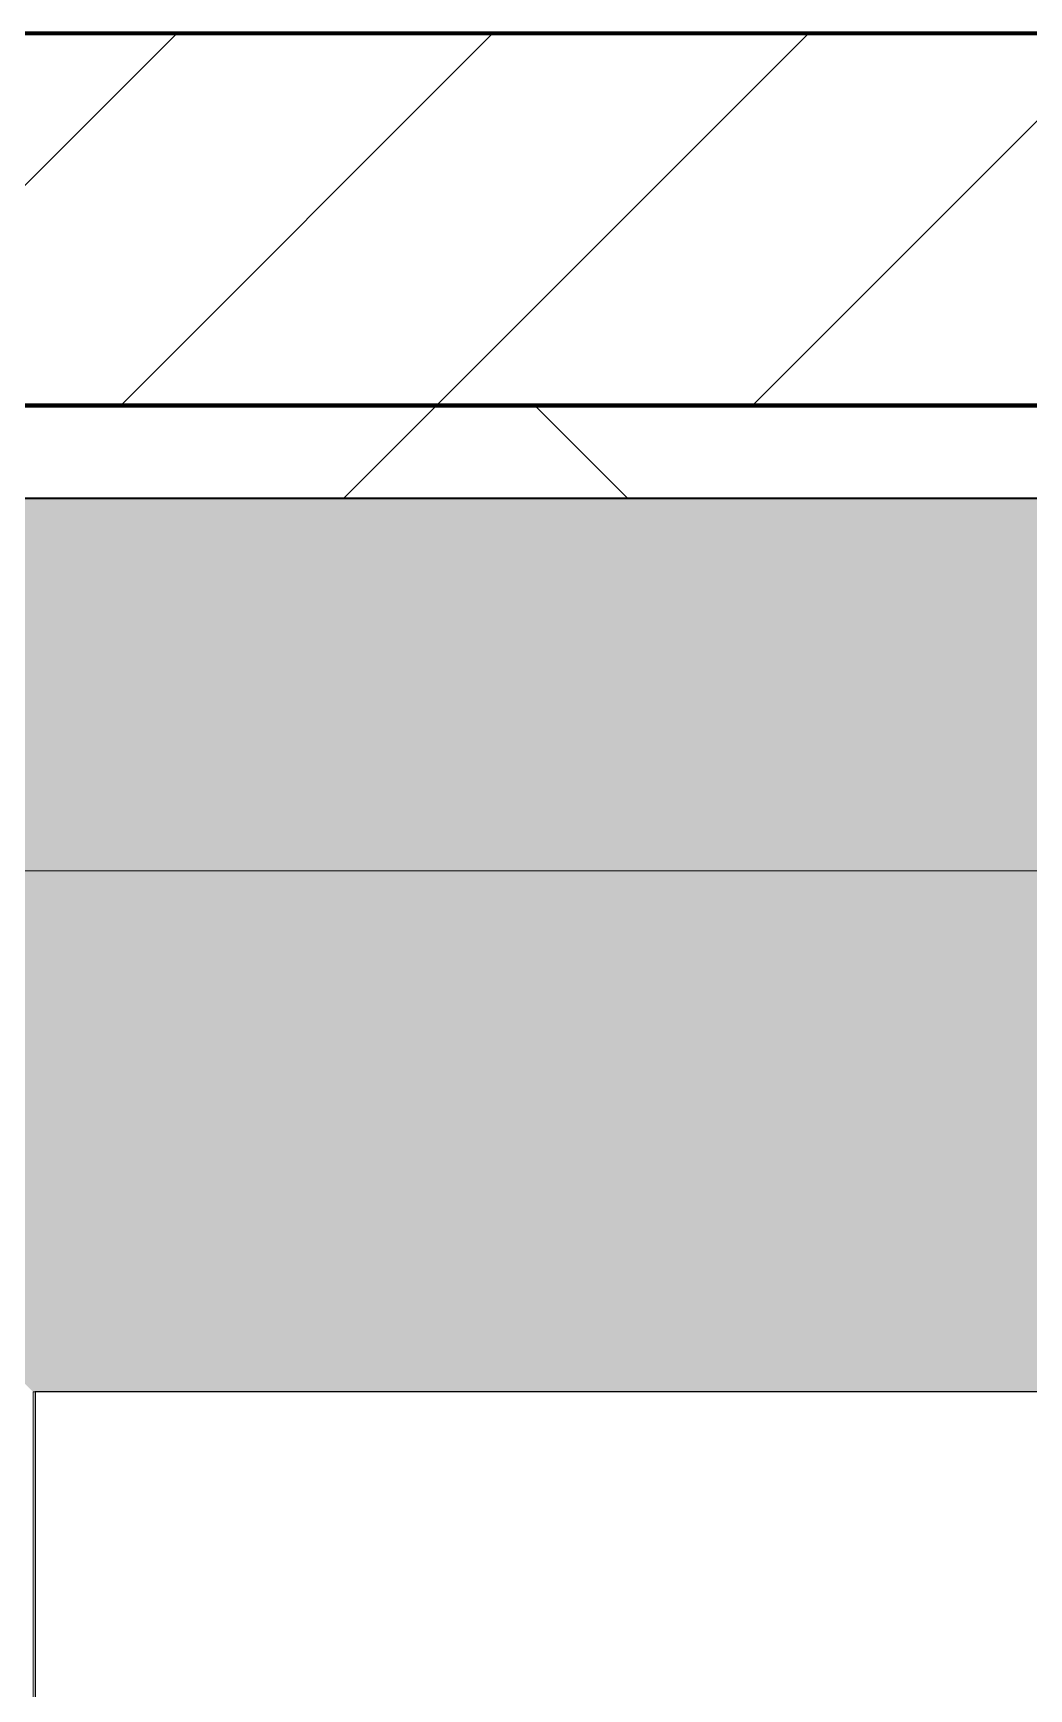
# Model space of a CAD drawing. Header units: millimetres. Extents: x -794334 to -714814, y -17806 to 22403.
# Drawn here: x -765827 to -765292, y 9255 to 10144 of the extents above; entities that cross this region are included whole.
import ezdxf
from ezdxf.xclip import XClip

# ---------------------------------------------------------------- set-up
doc = ezdxf.new("R2010")
doc.units = ezdxf.units.MM
doc.header["$XCLIPFRAME"] = 0
for name, color, linetype, lineweight in [('A-GENM', 1, 'Continuous', 9), ('A-GLAZ-CURT', 2, 'Continuous', 9), ('A-WALL', 5, 'Continuous', 35), ('A-WALL-FNSH', 2, 'Continuous', 35), ('A-WALL-PATT', 1, 'Continuous', 35)]:
    doc.layers.add(name, color=color, linetype=linetype, lineweight=lineweight)
doc.layers.add('A11_ALU.SOLID SHEET', color=2, linetype='Continuous')

# ---------------------------------------------------------------- blocks, each defined once
blk = doc.blocks.new('PPLS-PP19_Custom Tile Pattern - Custom Tile Pattern-V91-4252-01 ENLARGED CONCOURSE LEVEL - REFLECTED CEILING PLAN - SHEET 3')
at = {"layer": 'A-GLAZ-CURT'}
for p, q in [((-300, 0), (300, 0)), ((300, 0), (-300, 0)), ((195.99, 0), (213.31, 0)), ((213.31, 0), (195.99, 0)), ((230.06, 0), (300, 0)), ((-300, -50), (300, -50)), ((300, -50), (-300, -50))]:
    blk.add_line(p, q, dxfattribs=at)
for points, knots in [([(300, 0), (286.53, 0), (254.22, 0), (207.11, 0), (177.41, 0), (159.34, 0), (158.33, 0), (158.3, 0)], [-285.253232, -285.253232, -285.253232, -285.253232, -244.693688, -187.987675, -143.776725, -129.632772, -123.352749, -123.352749, -123.352749, -123.352749]), ([(159.07, 0), (159.13, 0), (160.84, 0), (165.21, 0), (174.15, 0), (185.98, 0), (208.82, 0), (219.42, 0), (230.06, 0)], [-115.643202, -115.643202, -115.643202, -115.643202, -114.681583, -87.660824, -65.295536, -41.623857, -24.459831, 0, 0, 0, 0]), ([(247.1, 0), (246.76, 0), (245.04, 0), (238.34, 0), (226.56, 0), (221.1, 0), (200.27, 0), (182.99, 0), (174.27, 0), (169.67, 0), (168.99, 0)], [-9649.085549, -9649.085549, -9649.085549, -9649.085549, -9581.591397, -9406.094246, -9221.510254, -9016.44624, -8717.832359, -8253.978395, -8152.463617, -8069.855175, -8069.855175, -8069.855175, -8069.855175]), ([(215.22, 0), (214.62, 0), (210.55, 0), (203.98, 0), (187.54, 0), (175.3, 0), (169.49, 0)], [-203.825446, -203.825446, -203.825446, -203.825446, -198.527383, -184.406837, -162.427601, -142.916156, -142.916156, -142.916156, -142.916156]), ([(171.51, 0), (176.48, 0), (193.23, 0), (201.73, 0), (208.81, 0), (213.9, 0), (241.96, 0), (266.73, 0), (281.71, 0), (291.71, 0), (296.52, 0), (297.86, 0), (298.09, 0)], [-7971.819559, -7971.819559, -7971.819559, -7971.819559, -7784.112253, -7606.717214, -7289.299508, -7042.621073, -6582.165592, -6068.460911, -5766.029927, -5566.724884, -5280.360606, -5199.253518, -5199.253518, -5199.253518, -5199.253518]), ([(172.07, 0), (177.66, 0), (187.87, 0), (201.08, 0), (207.47, 0), (213.96, 0), (215.11, 0)], [-255.364076, -255.364076, -255.364076, -255.364076, -237.955587, -223.92608, -215.862851, -208.75215, -208.75215, -208.75215, -208.75215]), ([(300, 0), (288.22, 0), (262, 0), (230.43, 0), (219.94, 0), (219.02, 0)], [-12528.858583, -12528.858583, -12528.858583, -12528.858583, -11905.454923, -11162.864862, -10856.732305, -10856.732305, -10856.732305, -10856.732305]), ([(219.9, 0), (220.86, 0), (227.84, 0), (242.06, 0), (246.54, 0), (246.96, 0)], [-10670.940496, -10670.940496, -10670.940496, -10670.940496, -10511.382485, -9925.173265, -9834.877357, -9834.877357, -9834.877357, -9834.877357]), ([(284.76, 0), (284.76, 0), (284.98, 0), (285.68, 0), (286.08, 0)], [-4110.630118, -4110.630118, -4110.630118, -4110.630118, -4053.389046, -4011.010929, -4011.010929, -4011.010929, -4011.010929]), ([(286.76, 0), (287.1, 0), (288.76, 0), (293.59, 0), (297.76, 0), (300, 0)], [-3989.149277, -3989.149277, -3989.149277, -3989.149277, -3959.664717, -3862.421465, -3746.95702, -3746.95702, -3746.95702, -3746.95702]), ([(297.38, 0), (295.84, 0), (292.47, 0), (287.79, 0), (287.13, 0)], [-4803.172655, -4803.172655, -4803.172655, -4803.172655, -4358.271401, -4275.064837, -4275.064837, -4275.064837, -4275.064837])]:
    blk.add_open_spline(points, degree=3, knots=knots, dxfattribs=at)
blk.add_open_spline([(287.08, 0), (286.04, 0), (285.18, 0), (284.87, 0)], degree=3, dxfattribs=at)
blk = doc.blocks.new('PPLS-PP19_Custom Tile Pattern - Custom Tile Pattern-V92-4252-01 ENLARGED CONCOURSE LEVEL - REFLECTED CEILING PLAN - SHEET 3')
at = {"layer": 'A-GLAZ-CURT'}
for p, q in [((-300, 0), (300, 0)), ((300, 0), (-300, 0)), ((-293.07, 0), (-275.75, 0)), ((-275.75, 0), (-293.07, 0)), ((-222.32, 0), (-205, 0)), ((-205, 0), (-222.32, 0)), ((-300, -50), (300, -50)), ((300, -50), (-300, -50))]:
    blk.add_line(p, q, dxfattribs=at)
at = {"layer": 'A-GLAZ-CURT', "flags": 128}
for points in [[(-300, 0), (-291.56, 0), (-283.3, 0), (-275.2, 0), (-267.26, 0), (-259.45, 0), (-251.77, 0), (-244.2, 0), (-236.74, 0), (-229.36, 0), (-222.06, 0), (-214.83, 0), (-207.71, 0), (-200.76, 0), (-194.02, 0), (-187.54, 0), (-181.38, 0), (-175.58, 0), (-170.25, 0), (-165.64, 0), (-162.01, 0), (-159.53, 0), (-157.46, 0), (-154.52, 0), (-149.42, 0), (-141.84, 0), (-132.81, 0), (-126.08, 0)], [(-125.17, 0), (-128.55, 0), (-134.16, 0), (-140.03, 0), (-145.5, 0), (-150.63, 0), (-155.53, 0), (-160.27, 0), (-164.95, 0), (-169.65, 0), (-174.47, 0), (-179.49, 0), (-184.81, 0), (-190.44, 0), (-196.37, 0), (-202.58, 0), (-209.04, 0), (-215.73, 0), (-222.63, 0), (-229.72, 0), (-236.97, 0), (-244.39, 0), (-251.96, 0), (-259.67, 0), (-267.51, 0), (-275.48, 0), (-283.55, 0), (-291.73, 0), (-300, 0)]]:
    blk.add_lwpolyline(points, dxfattribs=at)
at = {"layer": 'A-GLAZ-CURT'}
for points, knots in [([(-300, 0), (-284.65, 0), (-236.57, 0), (-174.61, 0), (-130.09, 0), (-114.23, 0), (-109.33, 0)], [-5323.127839, -5323.127839, -5323.127839, -5323.127839, -4502.809032, -2700.551212, -1002.059161, -472.517899, -472.517899, -472.517899, -472.517899]), ([(-110.38, 0), (-117.97, 0), (-147.79, 0), (-202.69, 0), (-262.56, 0), (-294.48, 0), (-300, 0)], [-17895.283523, -17895.283523, -17895.283523, -17895.283523, -17136.203329, -15131.813646, -13729.592194, -13439.944408, -13439.944408, -13439.944408, -13439.944408]), ([(-137.88, 0), (-140.56, 0), (-147.66, 0), (-147.69, 0), (-158.72, 0), (-174.02, 0), (-185.59, 0), (-209.77, 0), (-232.01, 0), (-255.22, 0), (-262.59, 0), (-264.9, 0), (-265.4, 0)], [-3187.727384, -3187.727384, -3187.727384, -3187.727384, -2919.378265, -2477.344047, -2237.412286, -2029.680487, -1755.085331, -1400.429864, -858.079193, -543.655514, -208.940337, 0, 0, 0, 0]), ([(-258.6, 0), (-257.91, 0), (-254.26, 0), (-241.25, 0), (-225.99, 0), (-213.1, 0), (-200.2, 0), (-189.01, 0), (-180.81, 0), (-177.81, 0)], [-5722.54675, -5722.54675, -5722.54675, -5722.54675, -5657.471696, -5413.335975, -5017.494783, -4832.723979, -4666.091899, -4349.945572, -4186.292589, -4186.292589, -4186.292589, -4186.292589]), ([(-133.82, 0), (-135.51, 0), (-137.8, 0), (-149.31, 0), (-162.01, 0), (-177.91, 0), (-199.46, 0), (-216.65, 0), (-231.26, 0), (-233.46, 0), (-234, 0)], [-2731.647847, -2731.647847, -2731.647847, -2731.647847, -2418.507304, -2308.929706, -2113.765672, -1763.376603, -1422.553702, -978.033455, -846.069444, -682.911962, -682.911962, -682.911962, -682.911962]), ([(-233.49, 0), (-233.44, 0), (-232.38, 0), (-230.74, 0), (-225.3, 0), (-223.63, 0)], [-455.274641, -455.274641, -455.274641, -455.274641, -440.605512, -119.536984, 0, 0, 0, 0]), ([(-223.63, 0), (-219.39, 0), (-206.17, 0), (-188.58, 0), (-169.02, 0), (-152.12, 0), (-136.84, 0), (-127.33, 0), (-124.19, 0), (-123.43, 0), (-123.28, 0)], [-5463.295695, -5463.295695, -5463.295695, -5463.295695, -5161.076232, -4739.070012, -4465.409639, -4149.119819, -3839.893365, -3647.167523, -3488.92562, -3439.852845, -3439.852845, -3439.852845, -3439.852845]), ([(-177.16, 0), (-173.94, 0), (-167.27, 0), (-158.7, 0), (-157.22, 0)], [-4174.597285, -4174.597285, -4174.597285, -4174.597285, -4000.813434, -3840.635403, -3840.635403, -3840.635403, -3840.635403]), ([(-152.35, 0), (-151.03, 0), (-147.71, 0), (-143.57, 0), (-138.62, 0)], [-3494.978217, -3494.978217, -3494.978217, -3494.978217, -3371.022232, -3227.460399, -3227.460399, -3227.460399, -3227.460399]), ([(-118.78, 0), (-121.86, 0), (-126.28, 0), (-136.96, 0), (-147.46, 0), (-150.03, 0), (-150.57, 0)], [-5938.474035, -5938.474035, -5938.474035, -5938.474035, -5700.061948, -5508.838257, -5298.784692, -5196.16478, -5196.16478, -5196.16478, -5196.16478]), ([(-150.34, 0), (-150.07, 0), (-147.75, 0), (-142.6, 0), (-127.26, 0), (-107.3, 0), (-90.42, 0), (-75.26, 0), (-68.41, 0), (-65.12, 0), (-63.63, 0)], [-4948.728362, -4948.728362, -4948.728362, -4948.728362, -4883.323924, -4440.880425, -4054.690705, -3793.097032, -3402.597032, -3144.956779, -3050.982048, -2969.237017, -2969.237017, -2969.237017, -2969.237017]), ([(-26.75, 0), (-27.82, 0), (-36.18, 0), (-53.55, 0), (-78.2, 0), (-110.94, 0), (-130.52, 0), (-147.74, 0), (-149.07, 0)], [-8718.362214, -8718.362214, -8718.362214, -8718.362214, -8532.293389, -8073.216054, -7508.296369, -7004.680444, -6449.282163, -6277.220794, -6277.220794, -6277.220794, -6277.220794]), ([(-148.23, 0), (-146.94, 0), (-140.15, 0), (-137.28, 0), (-133.93, 0), (-128.78, 0), (-126.5, 0)], [-6162.058746, -6162.058746, -6162.058746, -6162.058746, -6017.569127, -5560.701257, -5364.112219, -5231.017328, -5231.017328, -5231.017328, -5231.017328]), ([(-109.27, 0), (-115.04, 0), (-124.94, 0), (-139.03, 0), (-146.11, 0), (-146.95, 0)], [-1250.202248, -1250.202248, -1250.202248, -1250.202248, -945.742622, -741.901385, -489.130243, -489.130243, -489.130243, -489.130243]), ([(-146.69, 0), (-146.59, 0), (-145.49, 0), (-135.69, 0), (-128.29, 0), (-125.15, 0)], [-420.34245, -420.34245, -420.34245, -420.34245, -406.956646, -290.263673, 0, 0, 0, 0]), ([(-127.41, 0), (-131.63, 0), (-133.16, 0), (-134.09, 0), (-134.15, 0)], [-8540.990293, -8540.990293, -8540.990293, -8540.990293, -8266.114998, -8246.473386, -8246.473386, -8246.473386, -8246.473386]), ([(-134.15, 0), (-133.32, 0), (-130.31, 0), (-120.97, 0), (-112.14, 0), (-109.29, 0)], [-7657.439573, -7657.439573, -7657.439573, -7657.439573, -7293.749979, -6839.55839, -6635.352225, -6635.352225, -6635.352225, -6635.352225]), ([(-120.13, 0), (-120.14, 0), (-120.24, 0), (-121.3, 0), (-129.25, 0), (-133.82, 0)], [-2933.992132, -2933.992132, -2933.992132, -2933.992132, -2920.575025, -2840.280255, -2731.647847, -2731.647847, -2731.647847, -2731.647847]), ([(-113.43, 0), (-113.44, 0), (-113.96, 0), (-119.73, 0), (-125.43, 0), (-127.03, 0), (-127.41, 0)], [-328.499627, -328.499627, -328.499627, -328.499627, -282.672656, -98.539552, -24.539552, 0, 0, 0, 0]), ([(-126.5, 0), (-122.44, 0), (-108.71, 0), (-86.68, 0), (-63.44, 0), (-54.4, 0), (-48.53, 0), (-30.79, 0), (-18.03, 0), (8.61, 0), (15.02, 0), (21.99, 0), (25.25, 0), (26.39, 0)], [-5231.017328, -5231.017328, -5231.017328, -5231.017328, -4994.692869, -4542.524482, -4008.285538, -3689.699207, -3546.54457, -3315.260113, -2864.387349, -2439.246196, -2084.094819, -1956.422387, -1891.051572, -1891.051572, -1891.051572, -1891.051572]), ([(-125.15, 0), (-124.93, 0), (-121.96, 0), (-113.01, 0), (-98.9, 0), (-85.29, 0), (-71.67, 0), (-65.93, 0), (-65.07, 0)], [-3362.7396, -3362.7396, -3362.7396, -3362.7396, -3342.215224, -3074.362186, -2902.289527, -2605.247022, -2322.099534, -2241.8264, -2241.8264, -2241.8264, -2241.8264]), ([(-122.08, 0), (-122.01, 0), (-121.69, 0), (-121.2, 0), (-120.88, 0)], [-3136.336417, -3136.336417, -3136.336417, -3136.336417, -3110.304437, -3035.164275, -3035.164275, -3035.164275, -3035.164275]), ([(-36.33, 0), (-36.43, 0), (-37.27, 0), (-45.02, 0), (-46.13, 0), (-60.59, 0), (-81.23, 0), (-99.51, 0), (-114.02, 0), (-117.28, 0), (-118.78, 0)], [-1855.773136, -1855.773136, -1855.773136, -1855.773136, -1810.870157, -1672.078046, -1405.135169, -1060.00838, -740.068933, -229.489605, -116.330425, 0, 0, 0, 0]), ([(-117.74, 0), (-117.19, 0), (-114.78, 0), (-113.43, 0), (-113.43, 0)], [-821.249067, -821.249067, -821.249067, -821.249067, -394.672656, -330.879064, -330.879064, -330.879064, -330.879064]), ([(-41.42, 0), (-42.14, 0), (-45.65, 0), (-58.97, 0), (-85.2, 0), (-107.61, 0), (-116.56, 0), (-117.56, 0)], [-3707.5584, -3707.5584, -3707.5584, -3707.5584, -3538.256648, -2842.901703, -2193.204658, -1433.981041, -985.49888, -985.49888, -985.49888, -985.49888]), ([(-115.82, 0), (-114.96, 0), (-110.41, 0), (-96.78, 0), (-72.73, 0), (-54.44, 0), (-41.72, 0)], [-5724.064692, -5724.064692, -5724.064692, -5724.064692, -5430.283136, -5103.229623, -4799.173296, -4140.812756, -4140.812756, -4140.812756, -4140.812756]), ([(9.32, 0), (9.08, 0), (7.65, 0), (2.57, 0), (-12.23, 0), (-25.64, 0), (-40, 0), (-56.24, 0), (-75.59, 0), (-94, 0), (-112.01, 0), (-114.94, 0), (-115.63, 0)], [-2922.926651, -2922.926651, -2922.926651, -2922.926651, -2882.788014, -2720.818881, -2518.50168, -2125.455881, -1792.521578, -1466.981642, -1208.454564, -789.402658, -501.969187, -243.577221, -243.577221, -243.577221, -243.577221]), ([(-72.93, 0), (-75.51, 0), (-85.95, 0), (-99.32, 0), (-109.27, 0)], [-19442.345229, -19442.345229, -19442.345229, -19442.345229, -18935.241197, -17932.524502, -17932.524502, -17932.524502, -17932.524502]), ([(-108.92, 0), (-103.47, 0), (-89.79, 0), (-74.02, 0), (-62.74, 0), (-60.36, 0), (-59.97, 0)], [-6626.630399, -6626.630399, -6626.630399, -6626.630399, -6236.997189, -5713.340575, -5140.470607, -5006.787413, -5006.787413, -5006.787413, -5006.787413]), ([(-86.16, 0), (-91.37, 0), (-98.66, 0), (-106.52, 0), (-108.66, 0)], [-1681.3698, -1681.3698, -1681.3698, -1681.3698, -1374.161226, -1261.02735, -1261.02735, -1261.02735, -1261.02735]), ([(-91.46, 0), (-90.09, 0), (-84.7, 0), (-77.43, 0), (-72.73, 0), (-72.64, 0), (-72.64, 0)], [-19832.387487, -19832.387487, -19832.387487, -19832.387487, -19753.885894, -19541.04734, -19478.625389, -19471.062469, -19471.062469, -19471.062469, -19471.062469]), ([(-63.96, 0), (-64.13, 0), (-72.5, 0), (-80.63, 0), (-86.16, 0)], [-2171.769325, -2171.769325, -2171.769325, -2171.769325, -2007.031671, -1681.3698, -1681.3698, -1681.3698, -1681.3698]), ([(-41.4, 0), (-42.27, 0), (-47.88, 0), (-56.37, 0), (-71.66, 0), (-77.83, 0), (-82.66, 0), (-83.28, 0), (-83.28, 0)], [-2460.080554, -2460.080554, -2460.080554, -2460.080554, -2413.671296, -2161.752162, -2006.592567, -1646.621388, -1424.436217, -1393.971743, -1393.971743, -1393.971743, -1393.971743]), ([(-83.28, 0), (-83.28, 0), (-82.91, 0), (-76.14, 0), (-62.97, 0), (-48.14, 0), (-36.49, 0), (-33.57, 0), (-29.94, 0), (-28.57, 0)], [-1393.4169, -1393.4169, -1393.4169, -1393.4169, -1353.722004, -1274.333717, -1073.56893, -651.549973, -296.515819, -83.513472, 0, 0, 0, 0]), ([(-66.39, 0), (-66.39, 0), (-63.63, 0), (-56.04, 0), (-45.96, 0), (-41.55, 0)], [-2493.31794, -2493.31794, -2493.31794, -2493.31794, -2315.303971, -1809.437387, -1332.38626, -1332.38626, -1332.38626, -1332.38626]), ([(31.18, 0), (25.97, 0), (11.99, 0), (-16.92, 0), (-47.42, 0), (-65.77, 0), (-66.37, 0), (-66.38, 0)], [-4496.803627, -4496.803627, -4496.803627, -4496.803627, -4222.080604, -3745.412743, -2981.410125, -2542.574734, -2498.224237, -2498.224237, -2498.224237, -2498.224237]), ([(-63.63, 0), (-61.49, 0), (-57.39, 0), (-54.49, 0), (-45.2, 0), (-41.31, 0), (-40.85, 0), (-40.77, 0)], [-2969.237017, -2969.237017, -2969.237017, -2969.237017, -2851.217951, -2734.127174, -2474.780881, -2410.990208, -2395.934647, -2395.934647, -2395.934647, -2395.934647]), ([(-58.83, 0), (-58.37, 0), (-57.29, 0), (-54.23, 0), (-46.33, 0), (-42.62, 0), (-41.76, 0)], [-4859.52896, -4859.52896, -4859.52896, -4859.52896, -4680.891996, -4469.85053, -4321.566175, -4270.495146, -4270.495146, -4270.495146, -4270.495146]), ([(-51.83, 0), (-51.83, 0), (-51.78, 0), (-47.4, 0), (-46.3, 0), (-42.86, 0), (-41.45, 0)], [-632.814994, -632.814994, -632.814994, -632.814994, -627.965721, -508.377888, -260.442412, -128.982176, -128.982176, -128.982176, -128.982176]), ([(-41.41, 0), (-42.77, 0), (-47.25, 0), (-51.43, 0), (-51.79, 0)], [-895.198815, -895.198815, -895.198815, -895.198815, -819.71621, -644.910881, -644.910881, -644.910881, -644.910881]), ([(-41.4, 0), (-40.05, 0), (-29.49, 0), (-12.78, 0), (4.23, 0), (9.64, 0), (10.14, 0), (10.18, 0)], [-4135.345505, -4135.345505, -4135.345505, -4135.345505, -4065.652676, -3589.737505, -3285.047089, -3066.359526, -3044.715262, -3044.715262, -3044.715262, -3044.715262]), ([(-41.39, 0), (-38.04, 0), (-32.48, 0), (-29.82, 0), (-29.19, 0)], [-1326.791405, -1326.791405, -1326.791405, -1326.791405, -963.711516, -666.19313, -666.19313, -666.19313, -666.19313]), ([(-41.17, 0), (-39.6, 0), (-37.67, 0), (-36.92, 0), (-36.77, 0)], [-4258.76986, -4258.76986, -4258.76986, -4258.76986, -4161.040818, -4106.245333, -4106.245333, -4106.245333, -4106.245333]), ([(76.63, 0), (74.8, 0), (67.65, 0), (53.52, 0), (37, 0), (24.07, 0), (12.82, 0), (-2.9, 0), (-20.62, 0), (-31.54, 0), (-38.54, 0), (-41, 0)], [-3095.572228, -3095.572228, -3095.572228, -3095.572228, -2950.589685, -2634.532728, -2313.748533, -2106.613311, -1925.670641, -1617.263037, -1290.787923, -1039.307308, -902.875233, -902.875233, -902.875233, -902.875233]), ([(-36.62, 0), (-36.62, 0), (-38.67, 0), (-40.11, 0), (-40.49, 0)], [-4069.478503, -4069.478503, -4069.478503, -4069.478503, -3858.647035, -3777.745706, -3777.745706, -3777.745706, -3777.745706]), ([(-36.78, 0), (-32.43, 0), (-19.22, 0), (8.83, 0), (43.36, 0), (70.92, 0), (82.12, 0), (83.66, 0)], [-6191.144455, -6191.144455, -6191.144455, -6191.144455, -5862.463379, -5340.621928, -4573.028122, -4094.177415, -3869.465285, -3869.465285, -3869.465285, -3869.465285]), ([(-36.29, 0), (-36.29, 0), (-34.66, 0), (-28.88, 0), (-26.95, 0), (-26.54, 0)], [-9150.272121, -9150.272121, -9150.272121, -9150.272121, -9057.163041, -8919.836787, -8834.607043, -8834.607043, -8834.607043, -8834.607043]), ([(25.32, 0), (18, 0), (3.24, 0), (-16.58, 0), (-34.76, 0), (-36.04, 0)], [-10345.789827, -10345.789827, -10345.789827, -10345.789827, -9884.23066, -9424.652049, -9182.880979, -9182.880979, -9182.880979, -9182.880979]), ([(-33.34, 0), (-33.34, 0), (-32.93, 0), (-31.16, 0), (-30.52, 0)], [-2415.024266, -2415.024266, -2415.024266, -2415.024266, -2357.633367, -2323.618664, -2323.618664, -2323.618664, -2323.618664]), ([(26.01, 0), (25.86, 0), (18.28, 0), (2.64, 0), (-17.84, 0), (-30.57, 0), (-31.82, 0), (-32, 0)], [-3775.88033, -3775.88033, -3775.88033, -3775.88033, -3766.694881, -3333.063701, -2994.501669, -2698.150104, -2614.070998, -2614.070998, -2614.070998, -2614.070998]), ([(-30.76, 0), (-30.73, 0), (-29.99, 0), (-23.47, 0), (-15.75, 0), (-15.19, 0)], [-54176.191683, -54176.191683, -54176.191683, -54176.191683, -54157.274271, -53749.15266, -53717.791567, -53717.791567, -53717.791567, -53717.791567]), ([(-30.52, 0), (-27.11, 0), (-17.83, 0), (4.77, 0), (18.5, 0), (26.47, 0)], [-2323.618664, -2323.618664, -2323.618664, -2323.618664, -2142.497158, -1716.209403, -1263.761012, -1263.761012, -1263.761012, -1263.761012]), ([(-13, 0), (-14.35, 0), (-17.68, 0), (-25.97, 0), (-29.52, 0), (-30.21, 0)], [-55207.591944, -55207.591944, -55207.591944, -55207.591944, -54789.006179, -54461.685999, -54290.791712, -54290.791712, -54290.791712, -54290.791712]), ([(8.33, 0), (8.19, 0), (7.18, 0), (0.32, 0), (-13.89, 0), (-24.92, 0), (-29.03, 0)], [-3574.286521, -3574.286521, -3574.286521, -3574.286521, -3526.962355, -3285.499107, -2903.012179, -2680.714891, -2680.714891, -2680.714891, -2680.714891]), ([(-28.98, 0), (-28.66, 0), (-27.39, 0), (-24.45, 0), (-22.56, 0)], [-166.548282, -166.548282, -166.548282, -166.548282, -102.06493, 0, 0, 0, 0]), ([(-28.57, 0), (-26.93, 0), (-20.29, 0), (-11.45, 0), (2.08, 0), (13.15, 0), (21.24, 0), (24.62, 0), (24.72, 0), (24.72, 0)], [-5361.429781, -5361.429781, -5361.429781, -5361.429781, -5261.36855, -5050.479954, -4785.90057, -4596.498881, -4445.288762, -4384.376941, -4376.041937, -4376.041937, -4376.041937, -4376.041937]), ([(-22.56, 0), (-20.27, 0), (-17.03, 0), (-11.36, 0), (-7.66, 0), (-6.6, 0), (-6.44, 0)], [-56468.192263, -56468.192263, -56468.192263, -56468.192263, -56344.022017, -56303.229861, -56166.290093, -56124.392176, -56124.392176, -56124.392176, -56124.392176]), ([(-15.19, 0), (-13.07, 0), (7.48, 0), (42.82, 0), (88.72, 0), (120.63, 0), (138.28, 0), (138.53, 0)], [-461.142613, -461.142613, -461.142613, -461.142613, -429.606584, -390.253598, -346.313304, -291.370682, -290.5735, -290.5735, -290.5735, -290.5735]), ([(-6.54, 0), (-6.73, 0), (-7.2, 0), (-7.6, 0), (-7.79, 0)], [-56009.792147, -56009.792147, -56009.792147, -56009.792147, -55949.290093, -55895.192118, -55895.192118, -55895.192118, -55895.192118]), ([(-2.63, 0), (-2.47, 0), (-1.22, 0), (4.92, 0), (15.97, 0), (22.54, 0), (24.49, 0)], [-226.825321, -226.825321, -226.825321, -226.825321, -220.269177, -206.416616, -198.214427, -187.717507, -187.717507, -187.717507, -187.717507]), ([(26.45, 0), (23.5, 0), (10.66, 0), (3.08, 0), (-1.67, 0), (-2.25, 0)], [-296.56015, -296.56015, -296.56015, -296.56015, -285.83788, -246.234814, -234.646884, -234.646884, -234.646884, -234.646884]), ([(24.69, 0), (24.54, 0), (20.99, 0), (15.48, 0), (10.8, 0), (9.63, 0)], [-4368.572414, -4368.572414, -4368.572414, -4368.572414, -4306.476363, -4080.000647, -3772.857994, -3772.857994, -3772.857994, -3772.857994]), ([(18.16, 0), (19.15, 0), (24.25, 0), (25.66, 0), (26.12, 0)], [-5700.113719, -5700.113719, -5700.113719, -5700.113719, -5554.232259, -5302.431367, -5302.431367, -5302.431367, -5302.431367]), ([(26.42, 0), (24.36, 0), (20.34, 0), (18.85, 0), (18.16, 0)], [-6080.850465, -6080.850465, -6080.850465, -6080.850465, -5972.647715, -5832.674503, -5832.674503, -5832.674503, -5832.674503]), ([(70.61, 0), (66.16, 0), (55.8, 0), (39.95, 0), (31.79, 0), (26.49, 0)], [-4647.237329, -4647.237329, -4647.237329, -4647.237329, -4326.416877, -4098.545751, -3785.24745, -3785.24745, -3785.24745, -3785.24745]), ([(26.74, 0), (27.66, 0), (30.69, 0), (37.44, 0), (45.92, 0), (57.76, 0), (64.47, 0), (72.74, 0), (75.22, 0), (76.03, 0), (76.21, 0)], [-1258.626777, -1258.626777, -1258.626777, -1258.626777, -1206.526904, -1089.329421, -901.315459, -753.071572, -495.328968, -421.953223, -334.951786, -290.452333, -290.452333, -290.452333, -290.452333]), ([(114.39, 0), (114.2, 0), (112.08, 0), (105.42, 0), (92.38, 0), (85.59, 0), (74.4, 0), (62.26, 0), (51.85, 0), (43.81, 0), (32.44, 0), (27.82, 0), (26.94, 0)], [-8148.58938, -8148.58938, -8148.58938, -8148.58938, -8105.191388, -7723.759874, -7531.75727, -7135.649961, -6924.452779, -6738.82075, -6548.303034, -6314.283804, -6135.05769, -6089.998379, -6089.998379, -6089.998379, -6089.998379]), ([(94.36, 0), (82.39, 0), (62.47, 0), (39.6, 0), (29.85, 0), (26.99, 0)], [-366.503287, -366.503287, -366.503287, -366.503287, -330.153101, -307.516438, -297.219386, -297.219386, -297.219386, -297.219386]), ([(27.44, 0), (27.9, 0), (29.54, 0), (38.07, 0), (53.39, 0), (71.67, 0), (84.83, 0), (86.01, 0), (92.51, 0), (94.33, 0)], [-5037.309798, -5037.309798, -5037.309798, -5037.309798, -4887.603822, -4705.298446, -4353.683244, -3960.84581, -3759.045785, -3336.541051, -2783.776468, -2783.776468, -2783.776468, -2783.776468]), ([(27.59, 0), (28.45, 0), (32.39, 0), (39.04, 0), (51.19, 0), (58.74, 0), (61.34, 0), (61.45, 0)], [-1868.220474, -1868.220474, -1868.220474, -1868.220474, -1818.904206, -1645.594513, -1443.202566, -1228.752106, -1120.932285, -1120.932285, -1120.932285, -1120.932285]), ([(27.89, 0), (29.09, 0), (33.4, 0), (48.37, 0), (69.27, 0), (85.84, 0), (94.26, 0)], [-147.777612, -147.777612, -147.777612, -147.777612, -135.792042, -118.513713, -97.899267, -71.891811, -71.891811, -71.891811, -71.891811]), ([(53.18, 0), (53.06, 0), (52.22, 0), (44.99, 0), (36.46, 0), (30.82, 0)], [-622.740158, -622.740158, -622.740158, -622.740158, -566.066452, -360.610861, 0, 0, 0, 0]), ([(136.44, 0), (121.66, 0), (86.93, 0), (51.16, 0), (31.18, 0)], [-106.750556, -106.750556, -106.750556, -106.750556, -59.610984, 0, 0, 0, 0]), ([(94.35, 0), (86.19, 0), (73.03, 0), (57.82, 0), (46.51, 0), (41.18, 0), (36.02, 0), (35.54, 0), (35.54, 0)], [-388.202769, -388.202769, -388.202769, -388.202769, -357.622665, -341.267687, -334.000314, -326.15566, -319.318397, -317.489778, -317.489778, -317.489778, -317.489778]), ([(36.29, 0), (37.77, 0), (48.82, 0), (64.79, 0), (95.91, 0), (124.45, 0), (132.42, 0), (134.6, 0)], [-314.598523, -314.598523, -314.598523, -314.598523, -305.899624, -287.17622, -249.500363, -194.761443, -152.241002, -152.241002, -152.241002, -152.241002]), ([(61.47, 0), (61.47, 0), (61.21, 0), (54.61, 0), (53.71, 0), (53.56, 0)], [-1113.311073, -1113.311073, -1113.311073, -1113.311073, -1096.402191, -891.204116, -747.28819, -747.28819, -747.28819, -747.28819]), ([(76.22, 0), (75.58, 0), (73.64, 0), (71.05, 0), (70.61, 0)], [-193.634889, -193.634889, -193.634889, -193.634889, -31.537676, 0, 0, 0, 0]), ([(94.35, 0), (96.95, 0), (107.22, 0), (116.36, 0), (128.63, 0), (128.95, 0)], [-71.793532, -71.793532, -71.793532, -71.793532, -63.759246, -39.050993, -35.895543, -35.895543, -35.895543, -35.895543]), ([(94.4, 0), (94.4, 0), (94.64, 0), (99.11, 0), (108.97, 0), (120.79, 0), (139.94, 0), (163.31, 0), (185.23, 0), (193.62, 0), (194.69, 0), (194.79, 0)], [-2348.345796, -2348.345796, -2348.345796, -2348.345796, -2310.419338, -2233.599744, -2052.234781, -1843.028543, -1530.39897, -1095.004608, -529.74427, -295.064701, -265.121568, -265.121568, -265.121568, -265.121568]), ([(168.37, 0), (167.68, 0), (162.47, 0), (147.02, 0), (116.39, 0), (98.1, 0), (94.51, 0)], [-543.375029, -543.375029, -543.375029, -543.375029, -530.793311, -458.593899, -401.860199, -388.397396, -388.397396, -388.397396, -388.397396]), ([(103.09, 0), (101.08, 0), (98.53, 0), (95.96, 0), (95.45, 0)], [-375.435014, -375.435014, -375.435014, -375.435014, -369.147452, -367.613451, -367.613451, -367.613451, -367.613451]), ([(129.02, 0), (129.02, 0), (124.41, 0), (122.35, 0), (114.96, 0), (108.04, 0), (103.09, 0)], [-35.386604, -35.386604, -35.386604, -35.386604, -31.430235, -22.807238, -15.488593, 0, 0, 0, 0]), ([(157.9, 0), (156.77, 0), (151.67, 0), (143.29, 0), (134.04, 0), (126.24, 0), (118.6, 0), (114.23, 0), (111.98, 0), (105.66, 0), (105.23, 0), (105.23, 0)], [-10292.955006, -10292.955006, -10292.955006, -10292.955006, -10098.273015, -9847.788484, -9677.714971, -9567.007022, -9453.21225, -9220.200448, -9012.77275, -8966.157302, -8929.495943, -8929.495943, -8929.495943, -8929.495943]), ([(105.26, 0), (105.52, 0), (111.01, 0), (112.65, 0), (113.59, 0)], [-8920.561005, -8920.561005, -8920.561005, -8920.561005, -8814.835624, -8577.462505, -8577.462505, -8577.462505, -8577.462505]), ([(128.58, 0), (128.8, 0), (130.16, 0), (139.26, 0), (152.67, 0), (161.24, 0), (162.19, 0), (162.75, 0)], [-633.326174, -633.326174, -633.326174, -633.326174, -627.736123, -618.981161, -602.094757, -592.980799, -581.414464, -581.414464, -581.414464, -581.414464]), ([(137.1, 0), (136, 0), (133.64, 0), (129.87, 0), (129.11, 0)], [-670.405967, -670.405967, -670.405967, -670.405967, -651.020627, -640.742133, -640.742133, -640.742133, -640.742133])]:
    blk.add_open_spline(points, degree=3, knots=knots, dxfattribs=at)
for points in [[(-108.52, 0), (-104.31, 0), (-99.2, 0), (-91.46, 0)], [(-41.41, 0), (-40.04, 0), (-38.46, 0), (-36.78, 0)], [(-29.03, 0), (-33, 0), (-37.02, 0), (-41.05, 0)], [(-39.84, 0), (-39.08, 0), (-38.11, 0), (-37.36, 0)], [(24.49, 0), (25.23, 0), (25.72, 0), (26.04, 0)], [(30.82, 0), (29.38, 0), (27.93, 0), (26.48, 0)], [(80.35, 0), (79.57, 0), (78.27, 0), (76.63, 0)], [(84.06, 0), (83.48, 0), (82.41, 0), (81.72, 0)]]:
    blk.add_open_spline(points, degree=3, dxfattribs=at)
blk = doc.blocks.new('Curved Concourse Ceiling6 - Curved Concourse Ceiling-12515612-4252-01 ENLARGED CONCOURSE LEVEL - REFLECTED CEILING PLAN - SHEET 3')
at = {"layer": 'A-GENM'}
h = blk.add_hatch(color=256, dxfattribs=at)
h.paths.add_polyline_path([(-757257.49, 4129.03), (-757257.5, 9894.02), (-766307.49, 9893.72), (-766307.42, 4129.03), (-757903.08, 4129.03)])
h.paths.add_polyline_path([(-757903.08, 4329.03), (-766107.49, 4329.03), (-766107.49, 9694.03), (-757457.49, 9694.03), (-757457.49, 4329.03)])
blk.add_hatch(color=256, dxfattribs=at).paths.add_polyline_path([(-757903.08, 9414.03), (-757737.49, 9414.03), (-757457.49, 9694.03), (-766107.49, 9694.03), (-765827.49, 9414.03), (-758989.1, 9414.03)])
for p, q in [((-757257.49, 9894.03), (-766307.49, 9894.03)), ((-757257.49, 9894.03), (-766307.49, 9894.03)), ((-757457.49, 9694.03), (-766107.49, 9694.03)), ((-757457.49, 9694.03), (-766107.49, 9694.03)), ((-765827.49, 4609.03), (-765827.49, 9414.03)), ((-765827.49, 9414.03), (-757737.49, 9414.03)), ((-757737.49, 9414.03), (-765827.49, 9414.03)), ((-765827.49, 9414.03), (-765827.49, 4609.03))]:
    blk.add_line(p, q, dxfattribs=at)
blk = doc.blocks.new('*U1029')
at = {"layer": 'A-GENM'}
blk.add_blockref('Curved Concourse Ceiling6 - Curved Concourse Ceiling-12515612-4252-01 ENLARGED CONCOURSE LEVEL - REFLECTED CEILING PLAN - SHEET 3', (778882.37, -3579.02), dxfattribs=at)
at = {"layer": 'A-GLAZ-CURT', "rotation": 180}
for name, p in [('PPLS-PP19_Custom Tile Pattern - Custom Tile Pattern-V92-4252-01 ENLARGED CONCOURSE LEVEL - REFLECTED CEILING PLAN - SHEET 3', (13200, 6315)), ('PPLS-PP19_Custom Tile Pattern - Custom Tile Pattern-V91-4252-01 ENLARGED CONCOURSE LEVEL - REFLECTED CEILING PLAN - SHEET 3', (13800, 6315))]:
    blk.add_blockref(name, p, dxfattribs=at)
blk = doc.blocks.new('*U1230')
for points in [[(0, 0), (9050, 0), (9050, 5765), (0, 5765)], [(480, 480), (8570, 480), (8570, 5285), (480, 5285)]]:
    blk.add_lwpolyline(points, close=True)
blk = doc.blocks.new('*U1630')
blk.add_lwpolyline([(-4139.52, 6315), (-75674.95, 6315), (-75674.95, 550), (-4139.52, 550)], close=True)
blk.add_blockref('*U1230', (-21625.12, 550))

msp = doc.modelspace()

# ---------------------------------------------------------------- block references
at = {"layer": 'A11_ALU.SOLID SHEET'}
ref = msp.add_blockref('*U1630', (-744681.24, 3579.02), dxfattribs=at)
XClip(ref).set_block_clipping_path([(-45802.4668593339, -9620.0029952967), (23702.8690583039, 10334.9999958097)])

# ---------------------------------------------------------------- next in the draw order: hatches: boundary and pattern name
at = {"layer": 'A-WALL-PATT', "lineweight": 9}
h = msp.add_hatch(dxfattribs=at)
h.set_pattern_fill('FP_2', color=256, style=0, pattern_type=2)
h.set_pattern_definition([(45, (0, 0), (-84.852814, 84.852814), [])])
h.paths.add_polyline_path([(-745742.17, 9944.02), (-745742.17, 10144.02), (-783082.17, 10144.02), (-783082.17, 9944.02), (-747042.87, 9944.02)])
h = msp.add_hatch(dxfattribs=at)
h.set_pattern_fill('FP_5', color=256, style=0, pattern_type=2)
h.set_pattern_definition([(45, (0, 0), (-212.13203, 212.13203), []), (135, (0, 0), (-212.13203, -212.13203), [])])
h.paths.add_polyline_path([(-748821.9, 9894.02), (-748821.9, 9944.02), (-783057.37, 9944.02), (-783057.37, 9894.02), (-749214.91, 9894.02)])

# ---------------------------------------------------------------- next in the draw order: linework, layer by layer
at = {"layer": 'A-WALL', "color": 7, "lineweight": 70}
for p, q in [((-783082.17, 10144.02), (-745742.17, 10144.02)), ((-783057.37, 9944.02), (-748821.9, 9944.02)), ((-748821.9, 9944.02), (-783057.37, 9944.02))]:
    msp.add_line(p, q, dxfattribs=at)
at = {"layer": 'A-WALL-FNSH', "color": 250}
msp.add_line((-748821.9, 9894.02), (-783057.37, 9894.02), dxfattribs=at)

# ---------------------------------------------------------------- next in the draw order: block references
msp.add_blockref('*U1029', (-778882.37, 3579.02))

doc.saveas('drawing.dxf')
